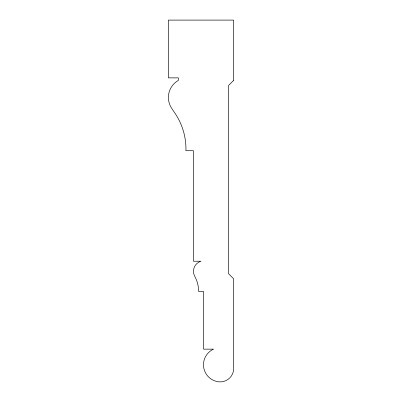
<?xml version="1.0" encoding="UTF-8"?>
<svg xmlns="http://www.w3.org/2000/svg" width="402" height="402" viewBox="0 0 402 402"><rect width="100%" height="100%" fill="white"/><g stroke="black" fill="none" stroke-linecap="round" stroke-linejoin="round"><path stroke-width="0.6" d="M233.652 80.385L228.632 85.41L228.632 273.792L233.652 278.817L233.652 369.242A13.467 13.467 0 0 1 218.582 381.805A17.155 17.155 0 0 1 213.557 349.147L203.512 349.147L203.512 291.38L198.487 291.38A28.18 28.18 0 0 0 195.523 277.867L194.573 275.968A10.467 10.467 0 0 1 201 261.235L193.462 261.235L193.462 150.715L185.93 150.715A63.873 63.873 0 0 0 175.166 113.5L171.317 107.746A19.552 19.552 0 0 1 178.393 80.385L178.393 77.872L168.348 77.872L168.348 20.1L233.652 20.1L233.652 80.385"/></g></svg>
